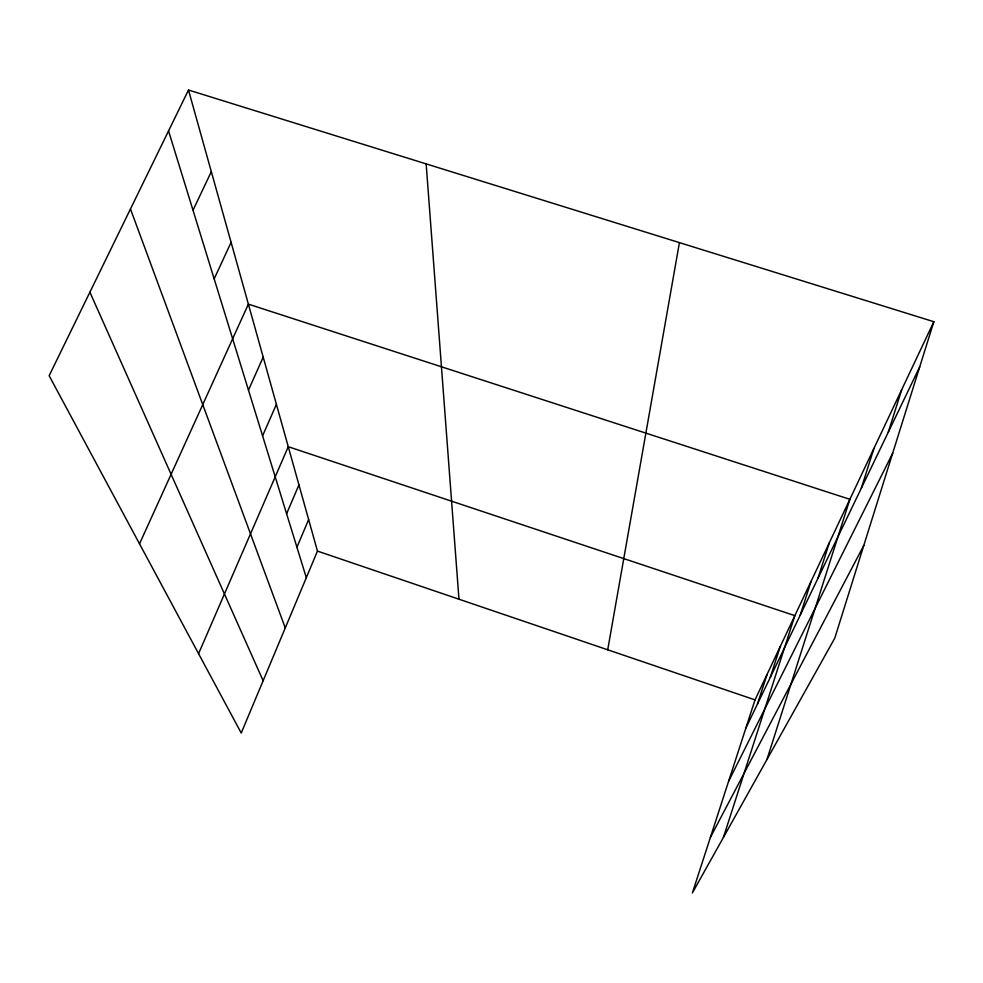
<?xml version="1.0" encoding="UTF-8"?>
<svg xmlns="http://www.w3.org/2000/svg" width="983" height="983" viewBox="0 0 983 983"><rect width="100%" height="100%" fill="white"/><g stroke="black" fill="none" stroke-linecap="round" stroke-linejoin="round"><path stroke-width="1.47" d="M607.715 649.788L679.425 242.629M933.85 321.711L834.751 638.2L692.364 892.982L755.018 699.884L933.85 321.711L188.49 90.018L49.15 375.727L241.228 733.035L317.46 551.094L188.49 90.018M888.3 432.151L901.644 389.833M861.317 488.195L873.936 448.408M817.954 578.311L829.345 542.727M766.937 759.54L849.865 499.315L248.38 304.14L139.525 543.832M800.26 615.063L811.122 581.248M770.291 677.324L780.232 646.568M723.427 837.393L794.854 615.653L288.265 446.712L198.566 653.67M757.488 703.939L767.023 674.51M296.927 547.224L308.637 519.552M286.606 513.753L298.943 484.914M262.572 435.838L276.407 404.357M248.478 390.116L263.198 357.124M214.171 278.853L231.091 242.346M193.012 210.239L211.32 171.656M745.876 728.084L919.707 366.892M728.575 781.387L892.662 453.261M710.377 837.442L863.799 545.442M317.46 551.094L755.018 699.884M89.895 292.184L263.137 680.74M130.469 208.998L285.267 627.94M168.548 130.911L306.315 577.685M426.155 163.903L458.975 599.212"/></g></svg>
